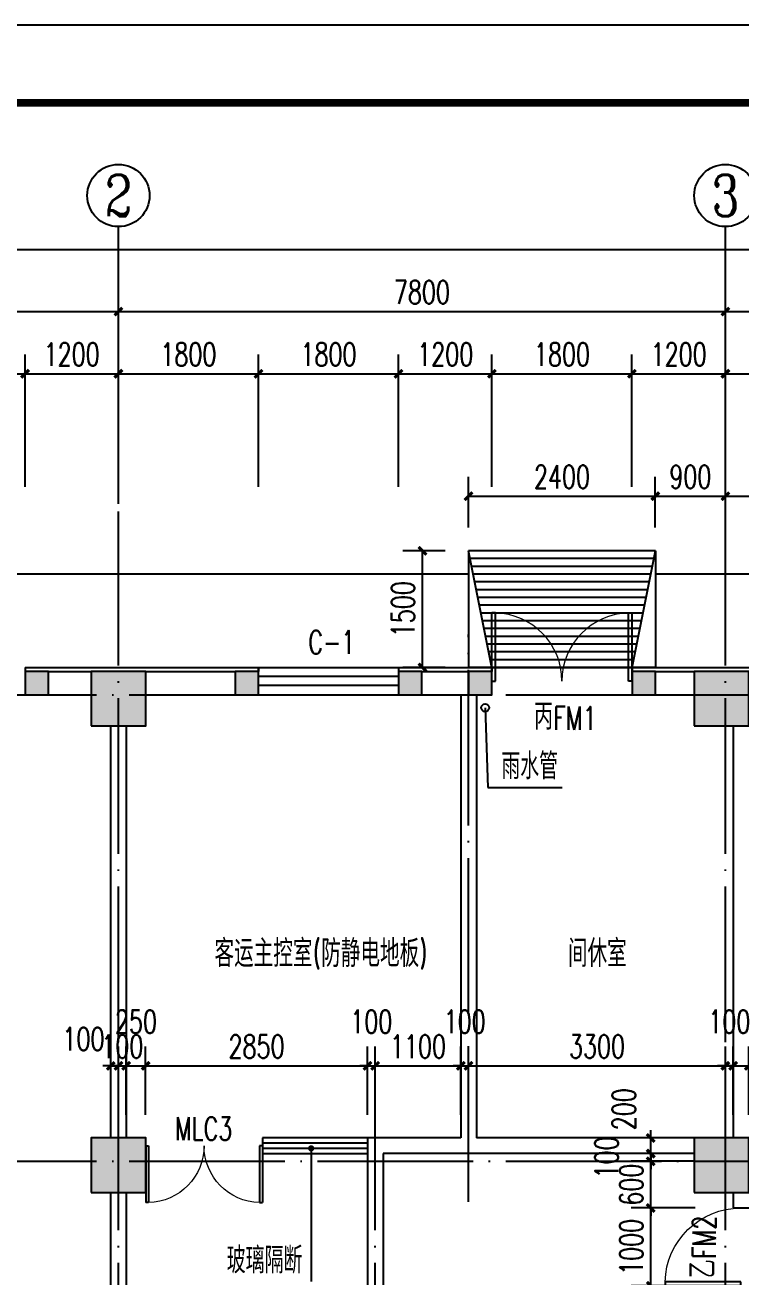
# Model space of a CAD drawing. Extents: x 63793 to 231107, y 20849 to 337643.
# Drawn here: x 149599 to 158799, y 234144 to 250242 of the extents above; entities that cross this region are included whole.
import ezdxf
from ezdxf.enums import TextEntityAlignment as Align

# ---------------------------------------------------------------- set-up
doc = ezdxf.new("R2010")
doc.units = 0
doc.header["$LTSCALE"] = 1000
doc.header["$MEASUREMENT"] = 0
doc.linetypes.add('DOTE', pattern=[2.42, 2, -0.2, 0.02, -0.2])
for name, color, linetype in [('AXIS', 3, 'Continuous'), ('AXIS_TEXT', 7, 'Continuous'), ('COLUMN', 2, 'Continuous'), ('DIM_LEAD', 3, 'Continuous'), ('DOOR_FIRE', 4, 'Continuous'), ('DOOR_FIRE_TEXT', 7, 'Continuous'), ('DOTE', 1, 'DOTE'), ('PUB_DIM', 3, 'Continuous'), ('PUB_HATCH', 8, 'Continuous'), ('PUB_TEXT', 7, 'Continuous'), ('PUB_TITLE', 4, 'Continuous'), ('SURFACE', 6, 'Continuous'), ('WALL', 2, 'Continuous'), ('WINDOW', 4, 'Continuous'), ('WINDOW_TEXT', 7, 'Continuous'), ('新块$0$2D_ROOF', 144, 'Continuous')]:
    doc.layers.add(name, color=color, linetype=linetype)
doc.styles.add('_TCH_AXIS', font='COMPLEX', dxfattribs={"bigfont": 'GBCBIG'})
doc.styles.add('_TCH_DIM', font='SIMPLEX', dxfattribs={"bigfont": 'GBCBIG'})
doc.styles.add('_TCH_DIM_T3', font='SIMPLEX', dxfattribs={"width": 0.705882, "bigfont": 'GBCBIG'})
doc.styles.add('_TCH_WINDOW', font='SIMPLEX', dxfattribs={"height": 3.5, "bigfont": 'GBCBIG'})
doc.styles.add('COMPLEX', font='COMPLEX')
doc.styles.get("Standard").update_dxf_attribs({"font": 'gbenor.shx', "bigfont": 'gbcbig.shx'})
doc.dimstyles.new('_TCH_ARCH&&100', dxfattribs={"dimtxt": 297.5, "dimasz": 100, "dimexe": 250, "dimexo": 300, "dimgap": 100, "dimtad": 1, "dimdec": 0, "dimzin": 0, "dimdsep": 46, "dimtxsty": '_TCH_DIM_T3', "dimblk": 'ARCHTICK', "dimcen": 0.09, "dimclrt": 7, "dimazin": 2, "dimtfac": 1, "dimtdec": 0, "dimtix": 1, "dimtmove": 2, "dimatfit": 3, "dimfxl": 0, "dimtolj": 1, "dimtzin": 0, "dimarcsym": 0})

# ---------------------------------------------------------------- blocks, each defined once
blk = doc.blocks.new('_ArchTick')
at = {"color": 0, "linetype": 'ByBlock', "const_width": 0.4}
blk.add_lwpolyline([(-0.5, -0.5), (0.5, 0.5)], dxfattribs=at)
blk = doc.blocks.new('*D742')
at = {"layer": 'Defpoints', "color": 0, "transparency": 16777216}
for p in [(154706, 243481), (155299, 243481), (155299, 241981)]:
    blk.add_point(p, dxfattribs=at)
at = {"layer": 'PUB_DIM', "color": 0, "lineweight": -2, "transparency": 16777216}
for p, q in [((154999, 243481), (154456, 243481)), ((154706, 241981), (154706, 243481)), ((154999, 241981), (154456, 241981))]:
    blk.add_line(p, q, dxfattribs=at)
at = {"layer": 'PUB_DIM', "color": 0, "lineweight": -2, "transparency": 16777216, "xscale": 100, "yscale": 100, "zscale": 100}
for p, rotation in [((154706, 243481), 90), ((154706, 241981), 270)]:
    blk.add_blockref('_ArchTick', p, dxfattribs=dict(at, rotation=rotation))
at = {"layer": 'PUB_DIM', "color": 7, "transparency": 16777216, "insert": (154457, 242731), "char_height": 297.5, "attachment_point": 5, "rotation": 90, "style": '_TCH_DIM_T3'}
blk.add_mtext('\\A1;1500', dxfattribs=at)
blk = doc.blocks.new('*D743')
at = {"layer": 'Defpoints', "color": 0, "transparency": 16777216}
for p in [(157699, 244184), (155299, 243481), (157699, 243481)]:
    blk.add_point(p, dxfattribs=at)
at = {"layer": 'PUB_DIM', "color": 0, "lineweight": -2, "transparency": 16777216}
for p, q in [((155299, 243781), (155299, 244434)), ((157699, 243781), (157699, 244434)), ((155299, 244184), (157699, 244184))]:
    blk.add_line(p, q, dxfattribs=at)
at = {"layer": 'PUB_DIM', "color": 0, "lineweight": -2, "transparency": 16777216, "xscale": 100, "yscale": 100, "zscale": 100, "rotation": 180}
blk.add_blockref('_ArchTick', (155299, 244184), dxfattribs=at)
at = {"layer": 'PUB_DIM', "color": 0, "lineweight": -2, "transparency": 16777216, "xscale": 100, "yscale": 100, "zscale": 100}
blk.add_blockref('_ArchTick', (157699, 244184), dxfattribs=at)
at = {"layer": 'PUB_DIM', "color": 7, "transparency": 16777216, "insert": (156499, 244433), "char_height": 297.5, "attachment_point": 5, "style": '_TCH_DIM_T3'}
blk.add_mtext('\\A1;2400', dxfattribs=at)
blk = doc.blocks.new('*D744')
at = {"layer": 'Defpoints', "color": 0, "transparency": 16777216}
for p in [(158599, 244184), (157699, 243481), (158599, 243481)]:
    blk.add_point(p, dxfattribs=at)
at = {"layer": 'PUB_DIM', "color": 0, "lineweight": -2, "transparency": 16777216}
for p, q in [((157699, 243781), (157699, 244434)), ((158599, 243781), (158599, 244434)), ((157699, 244184), (158599, 244184))]:
    blk.add_line(p, q, dxfattribs=at)
at = {"layer": 'PUB_DIM', "color": 0, "lineweight": -2, "transparency": 16777216, "xscale": 100, "yscale": 100, "zscale": 100, "rotation": 180}
blk.add_blockref('_ArchTick', (157699, 244184), dxfattribs=at)
at = {"layer": 'PUB_DIM', "color": 0, "lineweight": -2, "transparency": 16777216, "xscale": 100, "yscale": 100, "zscale": 100}
blk.add_blockref('_ArchTick', (158599, 244184), dxfattribs=at)
at = {"layer": 'PUB_DIM', "color": 7, "transparency": 16777216, "insert": (158149, 244433), "char_height": 297.5, "attachment_point": 5, "style": '_TCH_DIM_T3'}
blk.add_mtext('\\A1;900', dxfattribs=at)
blk = doc.blocks.new('*D745')
at = {"layer": 'Defpoints', "color": 0, "transparency": 16777216}
for p in [(160099, 244184), (158599, 243481), (160099, 243481)]:
    blk.add_point(p, dxfattribs=at)
at = {"layer": 'PUB_DIM', "color": 0, "lineweight": -2, "transparency": 16777216}
for p, q in [((158599, 243781), (158599, 244434)), ((160099, 243781), (160099, 244434)), ((158599, 244184), (160099, 244184))]:
    blk.add_line(p, q, dxfattribs=at)
at = {"layer": 'PUB_DIM', "color": 0, "lineweight": -2, "transparency": 16777216, "xscale": 100, "yscale": 100, "zscale": 100, "rotation": 180}
blk.add_blockref('_ArchTick', (158599, 244184), dxfattribs=at)
at = {"layer": 'PUB_DIM', "color": 0, "lineweight": -2, "transparency": 16777216, "xscale": 100, "yscale": 100, "zscale": 100}
blk.add_blockref('_ArchTick', (160099, 244184), dxfattribs=at)
at = {"layer": 'PUB_DIM', "color": 7, "transparency": 16777216, "insert": (159349, 244433), "char_height": 297.5, "attachment_point": 5, "style": '_TCH_DIM_T3'}
blk.add_mtext('\\A1;1500', dxfattribs=at)
blk = doc.blocks.new('*D1134')
at = {"layer": 'Defpoints', "color": 0, "transparency": 16777216}
for p in [(157640, 235031), (158510, 235031), (158510, 234031)]:
    blk.add_point(p, dxfattribs=at)
at = {"layer": 'PUB_DIM', "color": 0, "lineweight": -2, "transparency": 16777216}
for p, q in [((158210, 235031), (157390, 235031)), ((157640, 234031), (157640, 235031)), ((158210, 234031), (157390, 234031))]:
    blk.add_line(p, q, dxfattribs=at)
at = {"layer": 'PUB_DIM', "color": 0, "lineweight": -2, "transparency": 16777216, "xscale": 100, "yscale": 100, "zscale": 100}
for p, rotation in [((157640, 235031), 90), ((157640, 234031), 270)]:
    blk.add_blockref('_ArchTick', p, dxfattribs=dict(at, rotation=rotation))
at = {"layer": 'PUB_DIM', "color": 7, "transparency": 16777216, "insert": (157391, 234531), "char_height": 297.5, "attachment_point": 5, "rotation": 90, "style": '_TCH_DIM_T3'}
blk.add_mtext('\\A1;1000', dxfattribs=at)
blk = doc.blocks.new('*D1135')
at = {"layer": 'Defpoints', "color": 0, "transparency": 16777216}
for p in [(157640, 235631), (158510, 235631), (158510, 235031)]:
    blk.add_point(p, dxfattribs=at)
at = {"layer": 'PUB_DIM', "color": 0, "lineweight": -2, "transparency": 16777216}
for p, q in [((157640, 235631), (157640, 235731)), ((158210, 235631), (157390, 235631)), ((157640, 235031), (157640, 235631)), ((158210, 235031), (157390, 235031)), ((157640, 235031), (157640, 234931))]:
    blk.add_line(p, q, dxfattribs=at)
at = {"layer": 'PUB_DIM', "color": 0, "lineweight": -2, "transparency": 16777216, "xscale": 100, "yscale": 100, "zscale": 100}
for p, rotation in [((157640, 235631), 270), ((157640, 235031), 90)]:
    blk.add_blockref('_ArchTick', p, dxfattribs=dict(at, rotation=rotation))
at = {"layer": 'PUB_DIM', "color": 7, "transparency": 16777216, "insert": (157391, 235331), "char_height": 297.5, "attachment_point": 5, "rotation": 90, "style": '_TCH_DIM_T3'}
blk.add_mtext('\\A1;600', dxfattribs=at)
blk = doc.blocks.new('*D1136')
at = {"layer": 'Defpoints', "color": 0, "transparency": 16777216}
for p in [(157640, 235731), (158510, 235731), (158510, 235631)]:
    blk.add_point(p, dxfattribs=at)
at = {"layer": 'PUB_DIM', "color": 0, "lineweight": -2, "transparency": 16777216}
for p, q in [((158210, 235731), (157390, 235731)), ((157640, 235731), (157640, 235831)), ((157640, 235631), (157640, 235731)), ((158210, 235631), (157390, 235631)), ((157640, 235631), (157640, 235531))]:
    blk.add_line(p, q, dxfattribs=at)
at = {"layer": 'PUB_DIM', "color": 0, "lineweight": -2, "transparency": 16777216, "xscale": 100, "yscale": 100, "zscale": 100}
for p, rotation in [((157640, 235731), 270), ((157640, 235631), 90)]:
    blk.add_blockref('_ArchTick', p, dxfattribs=dict(at, rotation=rotation))
at = {"layer": 'PUB_DIM', "color": 7, "transparency": 16777216, "insert": (157072, 235681), "char_height": 297.5, "attachment_point": 5, "rotation": 90, "style": '_TCH_DIM_T3'}
blk.add_mtext('\\A1;100', dxfattribs=at)
blk = doc.blocks.new('*D1137')
at = {"layer": 'Defpoints', "color": 0, "transparency": 16777216}
for p in [(157640, 235931), (158510, 235931), (158510, 235731)]:
    blk.add_point(p, dxfattribs=at)
at = {"layer": 'PUB_DIM', "color": 0, "lineweight": -2, "transparency": 16777216}
for p, q in [((157640, 235931), (157640, 236031)), ((158210, 235931), (157390, 235931)), ((157640, 235731), (157640, 235931)), ((158210, 235731), (157390, 235731)), ((157640, 235731), (157640, 235631))]:
    blk.add_line(p, q, dxfattribs=at)
at = {"layer": 'PUB_DIM', "color": 0, "lineweight": -2, "transparency": 16777216, "xscale": 100, "yscale": 100, "zscale": 100}
for p, rotation in [((157640, 235931), 270), ((157640, 235731), 90)]:
    blk.add_blockref('_ArchTick', p, dxfattribs=dict(at, rotation=rotation))
at = {"layer": 'PUB_DIM', "color": 7, "transparency": 16777216, "insert": (157295, 236301), "char_height": 297.5, "attachment_point": 5, "rotation": 90, "style": '_TCH_DIM_T3'}
blk.add_mtext('\\A1;200', dxfattribs=at)
blk = doc.blocks.new('*D1171')
at = {"layer": 'Defpoints', "color": 0, "transparency": 16777216}
for p in [(150799, 236859), (150700, 235931), (150799, 235931)]:
    blk.add_point(p, dxfattribs=at)
at = {"layer": 'PUB_DIM', "color": 0, "lineweight": -2, "transparency": 16777216}
for p, q in [((150700, 236231), (150700, 237109)), ((150799, 236231), (150799, 237109)), ((150700, 236859), (150600, 236859)), ((150700, 236859), (150799, 236859)), ((150799, 236859), (150899, 236859))]:
    blk.add_line(p, q, dxfattribs=at)
at = {"layer": 'PUB_DIM', "color": 0, "lineweight": -2, "transparency": 16777216, "xscale": 100, "yscale": 100, "zscale": 100}
blk.add_blockref('_ArchTick', (150700, 236859), dxfattribs=at)
at = {"layer": 'PUB_DIM', "color": 0, "lineweight": -2, "transparency": 16777216, "xscale": 100, "yscale": 100, "zscale": 100, "rotation": 180}
blk.add_blockref('_ArchTick', (150799, 236859), dxfattribs=at)
at = {"layer": 'PUB_DIM', "color": 7, "transparency": 16777216, "insert": (150350, 237204), "char_height": 297.5, "attachment_point": 5, "style": '_TCH_DIM_T3'}
blk.add_mtext('\\A1;100', dxfattribs=at)
blk = doc.blocks.new('*D1172')
at = {"layer": 'Defpoints', "color": 0, "transparency": 16777216}
for p in [(150900, 236859), (150799, 235931), (150900, 235931)]:
    blk.add_point(p, dxfattribs=at)
at = {"layer": 'PUB_DIM', "color": 0, "lineweight": -2, "transparency": 16777216}
for p, q in [((150799, 236231), (150799, 237109)), ((150900, 236231), (150900, 237109)), ((150799, 236859), (150699, 236859)), ((150799, 236859), (150900, 236859)), ((150900, 236859), (151000, 236859))]:
    blk.add_line(p, q, dxfattribs=at)
at = {"layer": 'PUB_DIM', "color": 0, "lineweight": -2, "transparency": 16777216, "xscale": 100, "yscale": 100, "zscale": 100}
blk.add_blockref('_ArchTick', (150799, 236859), dxfattribs=at)
at = {"layer": 'PUB_DIM', "color": 0, "lineweight": -2, "transparency": 16777216, "xscale": 100, "yscale": 100, "zscale": 100, "rotation": 180}
blk.add_blockref('_ArchTick', (150900, 236859), dxfattribs=at)
at = {"layer": 'PUB_DIM', "color": 7, "transparency": 16777216, "insert": (150849, 237108), "char_height": 297.5, "attachment_point": 5, "style": '_TCH_DIM_T3'}
blk.add_mtext('\\A1;100', dxfattribs=at)
blk = doc.blocks.new('*D1173')
at = {"layer": 'Defpoints', "color": 0, "transparency": 16777216}
for p in [(151149, 236859), (150900, 235931), (151149, 235931)]:
    blk.add_point(p, dxfattribs=at)
at = {"layer": 'PUB_DIM', "color": 0, "lineweight": -2, "transparency": 16777216}
for p, q in [((150900, 236231), (150900, 237109)), ((151149, 236231), (151149, 237109)), ((150900, 236859), (151149, 236859))]:
    blk.add_line(p, q, dxfattribs=at)
at = {"layer": 'PUB_DIM', "color": 0, "lineweight": -2, "transparency": 16777216, "xscale": 100, "yscale": 100, "zscale": 100, "rotation": 180}
blk.add_blockref('_ArchTick', (150900, 236859), dxfattribs=at)
at = {"layer": 'PUB_DIM', "color": 0, "lineweight": -2, "transparency": 16777216, "xscale": 100, "yscale": 100, "zscale": 100}
blk.add_blockref('_ArchTick', (151149, 236859), dxfattribs=at)
at = {"layer": 'PUB_DIM', "color": 7, "transparency": 16777216, "insert": (151024, 237427), "char_height": 297.5, "attachment_point": 5, "style": '_TCH_DIM_T3'}
blk.add_mtext('\\A1;250', dxfattribs=at)
blk = doc.blocks.new('*D1174')
at = {"layer": 'Defpoints', "color": 0, "transparency": 16777216}
for p in [(154000, 236859), (151149, 235931), (154000, 235931)]:
    blk.add_point(p, dxfattribs=at)
at = {"layer": 'PUB_DIM', "color": 0, "lineweight": -2, "transparency": 16777216}
for p, q in [((151149, 236231), (151149, 237109)), ((154000, 236231), (154000, 237109)), ((151149, 236859), (154000, 236859))]:
    blk.add_line(p, q, dxfattribs=at)
at = {"layer": 'PUB_DIM', "color": 0, "lineweight": -2, "transparency": 16777216, "xscale": 100, "yscale": 100, "zscale": 100, "rotation": 180}
blk.add_blockref('_ArchTick', (151149, 236859), dxfattribs=at)
at = {"layer": 'PUB_DIM', "color": 0, "lineweight": -2, "transparency": 16777216, "xscale": 100, "yscale": 100, "zscale": 100}
blk.add_blockref('_ArchTick', (154000, 236859), dxfattribs=at)
at = {"layer": 'PUB_DIM', "color": 7, "transparency": 16777216, "insert": (152574, 237108), "char_height": 297.5, "attachment_point": 5, "style": '_TCH_DIM_T3'}
blk.add_mtext('\\A1;2850', dxfattribs=at)
blk = doc.blocks.new('*D1175')
at = {"layer": 'Defpoints', "color": 0, "transparency": 16777216}
for p in [(154099, 236859), (154000, 235931), (154099, 235931)]:
    blk.add_point(p, dxfattribs=at)
at = {"layer": 'PUB_DIM', "color": 0, "lineweight": -2, "transparency": 16777216}
for p, q in [((154000, 236231), (154000, 237109)), ((154099, 236231), (154099, 237109)), ((154000, 236859), (153900, 236859)), ((154000, 236859), (154099, 236859)), ((154099, 236859), (154199, 236859))]:
    blk.add_line(p, q, dxfattribs=at)
at = {"layer": 'PUB_DIM', "color": 0, "lineweight": -2, "transparency": 16777216, "xscale": 100, "yscale": 100, "zscale": 100}
blk.add_blockref('_ArchTick', (154000, 236859), dxfattribs=at)
at = {"layer": 'PUB_DIM', "color": 0, "lineweight": -2, "transparency": 16777216, "xscale": 100, "yscale": 100, "zscale": 100, "rotation": 180}
blk.add_blockref('_ArchTick', (154099, 236859), dxfattribs=at)
at = {"layer": 'PUB_DIM', "color": 7, "transparency": 16777216, "insert": (154049, 237427), "char_height": 297.5, "attachment_point": 5, "style": '_TCH_DIM_T3'}
blk.add_mtext('\\A1;100', dxfattribs=at)
blk = doc.blocks.new('*D1176')
at = {"layer": 'Defpoints', "color": 0, "transparency": 16777216}
for p in [(155200, 236859), (154099, 235931), (155200, 235931)]:
    blk.add_point(p, dxfattribs=at)
at = {"layer": 'PUB_DIM', "color": 0, "lineweight": -2, "transparency": 16777216}
for p, q in [((154099, 236231), (154099, 237109)), ((155200, 236231), (155200, 237109)), ((154099, 236859), (155200, 236859))]:
    blk.add_line(p, q, dxfattribs=at)
at = {"layer": 'PUB_DIM', "color": 0, "lineweight": -2, "transparency": 16777216, "xscale": 100, "yscale": 100, "zscale": 100, "rotation": 180}
blk.add_blockref('_ArchTick', (154099, 236859), dxfattribs=at)
at = {"layer": 'PUB_DIM', "color": 0, "lineweight": -2, "transparency": 16777216, "xscale": 100, "yscale": 100, "zscale": 100}
blk.add_blockref('_ArchTick', (155200, 236859), dxfattribs=at)
at = {"layer": 'PUB_DIM', "color": 7, "transparency": 16777216, "insert": (154649, 237108), "char_height": 297.5, "attachment_point": 5, "style": '_TCH_DIM_T3'}
blk.add_mtext('\\A1;1100', dxfattribs=at)
blk = doc.blocks.new('*D1177')
at = {"layer": 'Defpoints', "color": 0, "transparency": 16777216}
for p in [(155299, 236859), (155200, 235931), (155299, 235931)]:
    blk.add_point(p, dxfattribs=at)
at = {"layer": 'PUB_DIM', "color": 0, "lineweight": -2, "transparency": 16777216}
for p, q in [((155200, 236231), (155200, 237109)), ((155299, 236231), (155299, 237109)), ((155200, 236859), (155100, 236859)), ((155200, 236859), (155299, 236859)), ((155299, 236859), (155399, 236859))]:
    blk.add_line(p, q, dxfattribs=at)
at = {"layer": 'PUB_DIM', "color": 0, "lineweight": -2, "transparency": 16777216, "xscale": 100, "yscale": 100, "zscale": 100}
blk.add_blockref('_ArchTick', (155200, 236859), dxfattribs=at)
at = {"layer": 'PUB_DIM', "color": 0, "lineweight": -2, "transparency": 16777216, "xscale": 100, "yscale": 100, "zscale": 100, "rotation": 180}
blk.add_blockref('_ArchTick', (155299, 236859), dxfattribs=at)
at = {"layer": 'PUB_DIM', "color": 7, "transparency": 16777216, "insert": (155249, 237427), "char_height": 297.5, "attachment_point": 5, "style": '_TCH_DIM_T3'}
blk.add_mtext('\\A1;100', dxfattribs=at)
blk = doc.blocks.new('*D1178')
at = {"layer": 'Defpoints', "color": 0, "transparency": 16777216}
for p in [(158599, 236859), (155299, 235931), (158599, 235931)]:
    blk.add_point(p, dxfattribs=at)
at = {"layer": 'PUB_DIM', "color": 0, "lineweight": -2, "transparency": 16777216}
for p, q in [((155299, 236231), (155299, 237109)), ((158599, 236231), (158599, 237109)), ((155299, 236859), (158599, 236859))]:
    blk.add_line(p, q, dxfattribs=at)
at = {"layer": 'PUB_DIM', "color": 0, "lineweight": -2, "transparency": 16777216, "xscale": 100, "yscale": 100, "zscale": 100, "rotation": 180}
blk.add_blockref('_ArchTick', (155299, 236859), dxfattribs=at)
at = {"layer": 'PUB_DIM', "color": 0, "lineweight": -2, "transparency": 16777216, "xscale": 100, "yscale": 100, "zscale": 100}
blk.add_blockref('_ArchTick', (158599, 236859), dxfattribs=at)
at = {"layer": 'PUB_DIM', "color": 7, "transparency": 16777216, "insert": (156949, 237108), "char_height": 297.5, "attachment_point": 5, "style": '_TCH_DIM_T3'}
blk.add_mtext('\\A1;3300', dxfattribs=at)
blk = doc.blocks.new('*D1179')
at = {"layer": 'Defpoints', "color": 0, "transparency": 16777216}
for p in [(158699, 236859), (158599, 235931), (158699, 235931)]:
    blk.add_point(p, dxfattribs=at)
at = {"layer": 'PUB_DIM', "color": 0, "lineweight": -2, "transparency": 16777216}
for p, q in [((158599, 236231), (158599, 237109)), ((158699, 236231), (158699, 237109)), ((158599, 236859), (158499, 236859)), ((158599, 236859), (158699, 236859)), ((158699, 236859), (158799, 236859))]:
    blk.add_line(p, q, dxfattribs=at)
at = {"layer": 'PUB_DIM', "color": 0, "lineweight": -2, "transparency": 16777216, "xscale": 100, "yscale": 100, "zscale": 100}
blk.add_blockref('_ArchTick', (158599, 236859), dxfattribs=at)
at = {"layer": 'PUB_DIM', "color": 0, "lineweight": -2, "transparency": 16777216, "xscale": 100, "yscale": 100, "zscale": 100, "rotation": 180}
blk.add_blockref('_ArchTick', (158699, 236859), dxfattribs=at)
at = {"layer": 'PUB_DIM', "color": 7, "transparency": 16777216, "insert": (158649, 237427), "char_height": 297.5, "attachment_point": 5, "style": '_TCH_DIM_T3'}
blk.add_mtext('\\A1;100', dxfattribs=at)
blk = doc.blocks.new('*D1180')
at = {"layer": 'Defpoints', "color": 0, "transparency": 16777216}
for p in [(158899, 236859), (158699, 235931), (158899, 235931)]:
    blk.add_point(p, dxfattribs=at)
at = {"layer": 'PUB_DIM', "color": 0, "lineweight": -2, "transparency": 16777216}
for p, q in [((158699, 236231), (158699, 237109)), ((158899, 236231), (158899, 237109)), ((158699, 236859), (158599, 236859)), ((158699, 236859), (158899, 236859)), ((158899, 236859), (158999, 236859))]:
    blk.add_line(p, q, dxfattribs=at)
at = {"layer": 'PUB_DIM', "color": 0, "lineweight": -2, "transparency": 16777216, "xscale": 100, "yscale": 100, "zscale": 100}
blk.add_blockref('_ArchTick', (158699, 236859), dxfattribs=at)
at = {"layer": 'PUB_DIM', "color": 0, "lineweight": -2, "transparency": 16777216, "xscale": 100, "yscale": 100, "zscale": 100, "rotation": 180}
blk.add_blockref('_ArchTick', (158899, 236859), dxfattribs=at)
at = {"layer": 'PUB_DIM', "color": 7, "transparency": 16777216, "insert": (159269, 237204), "char_height": 297.5, "attachment_point": 5, "style": '_TCH_DIM_T3'}
blk.add_mtext('\\A1;200', dxfattribs=at)
blk = doc.blocks.new('*D1323')
at = {"layer": 'Defpoints', "color": 0, "transparency": 16777216}
for p in [(160399, 245758), (158599, 244004), (160399, 244004)]:
    blk.add_point(p, dxfattribs=at)
at = {"layer": 'PUB_DIM', "color": 0, "lineweight": -2, "transparency": 16777216}
for p, q in [((158599, 244304), (158599, 246008)), ((160399, 244304), (160399, 246008)), ((158599, 245758), (160399, 245758))]:
    blk.add_line(p, q, dxfattribs=at)
at = {"layer": 'PUB_DIM', "color": 0, "lineweight": -2, "transparency": 16777216, "xscale": 100, "yscale": 100, "zscale": 100, "rotation": 180}
blk.add_blockref('_ArchTick', (158599, 245758), dxfattribs=at)
at = {"layer": 'PUB_DIM', "color": 0, "lineweight": -2, "transparency": 16777216, "xscale": 100, "yscale": 100, "zscale": 100}
blk.add_blockref('_ArchTick', (160399, 245758), dxfattribs=at)
at = {"layer": 'PUB_DIM', "color": 7, "transparency": 16777216, "insert": (159499, 246007), "char_height": 297.5, "attachment_point": 5, "style": '_TCH_DIM_T3'}
blk.add_mtext('\\A1;1800', dxfattribs=at)
blk = doc.blocks.new('*D1324')
at = {"layer": 'Defpoints', "color": 0, "transparency": 16777216}
for p in [(158599, 245758), (157399, 244004), (158599, 244004)]:
    blk.add_point(p, dxfattribs=at)
at = {"layer": 'PUB_DIM', "color": 0, "lineweight": -2, "transparency": 16777216}
for p, q in [((157399, 244304), (157399, 246008)), ((158599, 244304), (158599, 246008)), ((157399, 245758), (158599, 245758))]:
    blk.add_line(p, q, dxfattribs=at)
at = {"layer": 'PUB_DIM', "color": 0, "lineweight": -2, "transparency": 16777216, "xscale": 100, "yscale": 100, "zscale": 100, "rotation": 180}
blk.add_blockref('_ArchTick', (157399, 245758), dxfattribs=at)
at = {"layer": 'PUB_DIM', "color": 0, "lineweight": -2, "transparency": 16777216, "xscale": 100, "yscale": 100, "zscale": 100}
blk.add_blockref('_ArchTick', (158599, 245758), dxfattribs=at)
at = {"layer": 'PUB_DIM', "color": 7, "transparency": 16777216, "insert": (157999, 246007), "char_height": 297.5, "attachment_point": 5, "style": '_TCH_DIM_T3'}
blk.add_mtext('\\A1;1200', dxfattribs=at)
blk = doc.blocks.new('*D1325')
at = {"layer": 'Defpoints', "color": 0, "transparency": 16777216}
for p in [(157399, 245758), (155599, 244004), (157399, 244004)]:
    blk.add_point(p, dxfattribs=at)
at = {"layer": 'PUB_DIM', "color": 0, "lineweight": -2, "transparency": 16777216}
for p, q in [((155599, 244304), (155599, 246008)), ((157399, 244304), (157399, 246008)), ((155599, 245758), (157399, 245758))]:
    blk.add_line(p, q, dxfattribs=at)
at = {"layer": 'PUB_DIM', "color": 0, "lineweight": -2, "transparency": 16777216, "xscale": 100, "yscale": 100, "zscale": 100, "rotation": 180}
blk.add_blockref('_ArchTick', (155599, 245758), dxfattribs=at)
at = {"layer": 'PUB_DIM', "color": 0, "lineweight": -2, "transparency": 16777216, "xscale": 100, "yscale": 100, "zscale": 100}
blk.add_blockref('_ArchTick', (157399, 245758), dxfattribs=at)
at = {"layer": 'PUB_DIM', "color": 7, "transparency": 16777216, "insert": (156499, 246007), "char_height": 297.5, "attachment_point": 5, "style": '_TCH_DIM_T3'}
blk.add_mtext('\\A1;1800', dxfattribs=at)
blk = doc.blocks.new('*D1326')
at = {"layer": 'Defpoints', "color": 0, "transparency": 16777216}
for p in [(155599, 245758), (154399, 244004), (155599, 244004)]:
    blk.add_point(p, dxfattribs=at)
at = {"layer": 'PUB_DIM', "color": 0, "lineweight": -2, "transparency": 16777216}
for p, q in [((154399, 244304), (154399, 246008)), ((155599, 244304), (155599, 246008)), ((154399, 245758), (155599, 245758))]:
    blk.add_line(p, q, dxfattribs=at)
at = {"layer": 'PUB_DIM', "color": 0, "lineweight": -2, "transparency": 16777216, "xscale": 100, "yscale": 100, "zscale": 100, "rotation": 180}
blk.add_blockref('_ArchTick', (154399, 245758), dxfattribs=at)
at = {"layer": 'PUB_DIM', "color": 0, "lineweight": -2, "transparency": 16777216, "xscale": 100, "yscale": 100, "zscale": 100}
blk.add_blockref('_ArchTick', (155599, 245758), dxfattribs=at)
at = {"layer": 'PUB_DIM', "color": 7, "transparency": 16777216, "insert": (154999, 246007), "char_height": 297.5, "attachment_point": 5, "style": '_TCH_DIM_T3'}
blk.add_mtext('\\A1;1200', dxfattribs=at)
blk = doc.blocks.new('*D1327')
at = {"layer": 'Defpoints', "color": 0, "transparency": 16777216}
for p in [(154399, 245758), (152599, 244004), (154399, 244004)]:
    blk.add_point(p, dxfattribs=at)
at = {"layer": 'PUB_DIM', "color": 0, "lineweight": -2, "transparency": 16777216}
for p, q in [((152599, 244304), (152599, 246008)), ((154399, 244304), (154399, 246008)), ((152599, 245758), (154399, 245758))]:
    blk.add_line(p, q, dxfattribs=at)
at = {"layer": 'PUB_DIM', "color": 0, "lineweight": -2, "transparency": 16777216, "xscale": 100, "yscale": 100, "zscale": 100, "rotation": 180}
blk.add_blockref('_ArchTick', (152599, 245758), dxfattribs=at)
at = {"layer": 'PUB_DIM', "color": 0, "lineweight": -2, "transparency": 16777216, "xscale": 100, "yscale": 100, "zscale": 100}
blk.add_blockref('_ArchTick', (154399, 245758), dxfattribs=at)
at = {"layer": 'PUB_DIM', "color": 7, "transparency": 16777216, "insert": (153499, 246007), "char_height": 297.5, "attachment_point": 5, "style": '_TCH_DIM_T3'}
blk.add_mtext('\\A1;1800', dxfattribs=at)
blk = doc.blocks.new('*D1328')
at = {"layer": 'Defpoints', "color": 0, "transparency": 16777216}
for p in [(152599, 245758), (150799, 244004), (152599, 244004)]:
    blk.add_point(p, dxfattribs=at)
at = {"layer": 'PUB_DIM', "color": 0, "lineweight": -2, "transparency": 16777216}
for p, q in [((150799, 244304), (150799, 246008)), ((152599, 244304), (152599, 246008)), ((150799, 245758), (152599, 245758))]:
    blk.add_line(p, q, dxfattribs=at)
at = {"layer": 'PUB_DIM', "color": 0, "lineweight": -2, "transparency": 16777216, "xscale": 100, "yscale": 100, "zscale": 100, "rotation": 180}
blk.add_blockref('_ArchTick', (150799, 245758), dxfattribs=at)
at = {"layer": 'PUB_DIM', "color": 0, "lineweight": -2, "transparency": 16777216, "xscale": 100, "yscale": 100, "zscale": 100}
blk.add_blockref('_ArchTick', (152599, 245758), dxfattribs=at)
at = {"layer": 'PUB_DIM', "color": 7, "transparency": 16777216, "insert": (151699, 246007), "char_height": 297.5, "attachment_point": 5, "style": '_TCH_DIM_T3'}
blk.add_mtext('\\A1;1800', dxfattribs=at)
blk = doc.blocks.new('*D1329')
at = {"layer": 'Defpoints', "color": 0, "transparency": 16777216}
for p in [(150799, 245758), (149599, 244004), (150799, 244004)]:
    blk.add_point(p, dxfattribs=at)
at = {"layer": 'PUB_DIM', "color": 0, "lineweight": -2, "transparency": 16777216}
for p, q in [((149599, 244304), (149599, 246008)), ((150799, 244304), (150799, 246008)), ((149599, 245758), (150799, 245758))]:
    blk.add_line(p, q, dxfattribs=at)
at = {"layer": 'PUB_DIM', "color": 0, "lineweight": -2, "transparency": 16777216, "xscale": 100, "yscale": 100, "zscale": 100, "rotation": 180}
blk.add_blockref('_ArchTick', (149599, 245758), dxfattribs=at)
at = {"layer": 'PUB_DIM', "color": 0, "lineweight": -2, "transparency": 16777216, "xscale": 100, "yscale": 100, "zscale": 100}
blk.add_blockref('_ArchTick', (150799, 245758), dxfattribs=at)
at = {"layer": 'PUB_DIM', "color": 7, "transparency": 16777216, "insert": (150199, 246007), "char_height": 297.5, "attachment_point": 5, "style": '_TCH_DIM_T3'}
blk.add_mtext('\\A1;1200', dxfattribs=at)
blk = doc.blocks.new('*D1330')
at = {"layer": 'Defpoints', "color": 0, "transparency": 16777216}
for p in [(149599, 245758), (147799, 244004), (149599, 244004)]:
    blk.add_point(p, dxfattribs=at)
at = {"layer": 'PUB_DIM', "color": 0, "lineweight": -2, "transparency": 16777216}
for p, q in [((147799, 244304), (147799, 246008)), ((149599, 244304), (149599, 246008)), ((147799, 245758), (149599, 245758))]:
    blk.add_line(p, q, dxfattribs=at)
at = {"layer": 'PUB_DIM', "color": 0, "lineweight": -2, "transparency": 16777216, "xscale": 100, "yscale": 100, "zscale": 100, "rotation": 180}
blk.add_blockref('_ArchTick', (147799, 245758), dxfattribs=at)
at = {"layer": 'PUB_DIM', "color": 0, "lineweight": -2, "transparency": 16777216, "xscale": 100, "yscale": 100, "zscale": 100}
blk.add_blockref('_ArchTick', (149599, 245758), dxfattribs=at)
at = {"layer": 'PUB_DIM', "color": 7, "transparency": 16777216, "insert": (148699, 246007), "char_height": 297.5, "attachment_point": 5, "style": '_TCH_DIM_T3'}
blk.add_mtext('\\A1;1800', dxfattribs=at)
blk = doc.blocks.new('*D1399')
at = {"layer": 'AXIS', "color": 0, "lineweight": -2, "transparency": 16777216}
for p, q in [((142999, 244492), (142999, 246808)), ((150799, 244492), (150799, 246808)), ((142999, 246558), (150799, 246558))]:
    blk.add_line(p, q, dxfattribs=at)
at = {"layer": 'Defpoints', "color": 0, "transparency": 16777216}
for p in [(150799, 246558), (142999, 244192), (150799, 244192)]:
    blk.add_point(p, dxfattribs=at)
at = {"layer": 'AXIS', "color": 0, "lineweight": -2, "transparency": 16777216, "xscale": 100, "yscale": 100, "zscale": 100, "rotation": 180}
blk.add_blockref('_ArchTick', (142999, 246558), dxfattribs=at)
at = {"layer": 'AXIS', "color": 0, "lineweight": -2, "transparency": 16777216, "xscale": 100, "yscale": 100, "zscale": 100}
blk.add_blockref('_ArchTick', (150799, 246558), dxfattribs=at)
at = {"layer": 'AXIS', "color": 7, "transparency": 16777216, "insert": (146899, 246807), "char_height": 297.5, "attachment_point": 5, "style": '_TCH_DIM_T3'}
blk.add_mtext('\\A1;7800', dxfattribs=at)
blk = doc.blocks.new('*D1400')
at = {"layer": 'AXIS', "color": 0, "lineweight": -2, "transparency": 16777216}
for p, q in [((150799, 244492), (150799, 246808)), ((158599, 244492), (158599, 246808)), ((150799, 246558), (158599, 246558))]:
    blk.add_line(p, q, dxfattribs=at)
at = {"layer": 'Defpoints', "color": 0, "transparency": 16777216}
for p in [(158599, 246558), (150799, 244192), (158599, 244192)]:
    blk.add_point(p, dxfattribs=at)
at = {"layer": 'AXIS', "color": 0, "lineweight": -2, "transparency": 16777216, "xscale": 100, "yscale": 100, "zscale": 100, "rotation": 180}
blk.add_blockref('_ArchTick', (150799, 246558), dxfattribs=at)
at = {"layer": 'AXIS', "color": 0, "lineweight": -2, "transparency": 16777216, "xscale": 100, "yscale": 100, "zscale": 100}
blk.add_blockref('_ArchTick', (158599, 246558), dxfattribs=at)
at = {"layer": 'AXIS', "color": 7, "transparency": 16777216, "insert": (154699, 246807), "char_height": 297.5, "attachment_point": 5, "style": '_TCH_DIM_T3'}
blk.add_mtext('\\A1;7800', dxfattribs=at)
blk = doc.blocks.new('*D1401')
at = {"layer": 'AXIS', "color": 0, "lineweight": -2, "transparency": 16777216}
for p, q in [((158599, 244492), (158599, 246808)), ((166399, 244492), (166399, 246808)), ((158599, 246558), (166399, 246558))]:
    blk.add_line(p, q, dxfattribs=at)
at = {"layer": 'Defpoints', "color": 0, "transparency": 16777216}
for p in [(166399, 246558), (158599, 244192), (166399, 244192)]:
    blk.add_point(p, dxfattribs=at)
at = {"layer": 'AXIS', "color": 0, "lineweight": -2, "transparency": 16777216, "xscale": 100, "yscale": 100, "zscale": 100, "rotation": 180}
blk.add_blockref('_ArchTick', (158599, 246558), dxfattribs=at)
at = {"layer": 'AXIS', "color": 0, "lineweight": -2, "transparency": 16777216, "xscale": 100, "yscale": 100, "zscale": 100}
blk.add_blockref('_ArchTick', (166399, 246558), dxfattribs=at)
at = {"layer": 'AXIS', "color": 7, "transparency": 16777216, "insert": (162499, 246807), "char_height": 297.5, "attachment_point": 5, "style": '_TCH_DIM_T3'}
blk.add_mtext('\\A1;7800', dxfattribs=at)
blk = doc.blocks.new('*D1407')
at = {"layer": 'AXIS', "color": 0, "lineweight": -2, "transparency": 16777216}
for p, q in [((142649, 245792), (142649, 247608)), ((204549, 245792), (204549, 247608)), ((142649, 247358), (204549, 247358))]:
    blk.add_line(p, q, dxfattribs=at)
at = {"layer": 'Defpoints', "color": 0, "transparency": 16777216}
for p in [(204549, 247358), (142649, 245492), (204549, 245492)]:
    blk.add_point(p, dxfattribs=at)
at = {"layer": 'AXIS', "color": 0, "lineweight": -2, "transparency": 16777216, "xscale": 100, "yscale": 100, "zscale": 100, "rotation": 180}
blk.add_blockref('_ArchTick', (142649, 247358), dxfattribs=at)
at = {"layer": 'AXIS', "color": 0, "lineweight": -2, "transparency": 16777216, "xscale": 100, "yscale": 100, "zscale": 100}
blk.add_blockref('_ArchTick', (204549, 247358), dxfattribs=at)
at = {"layer": 'AXIS', "color": 7, "transparency": 16777216, "insert": (172857, 247633), "char_height": 297.5, "attachment_point": 5, "style": '_TCH_DIM_T3'}
blk.add_mtext('\\A1;61900', dxfattribs=at)
blk = doc.blocks.new('_FZH')
blk.add_lwpolyline([(-0.5, -0.5), (0.5, -0.5), (0.5, 0.5), (-0.5, 0.5)], close=True)
at = {"layer": 'PUB_HATCH'}
blk.add_solid([(-0.5, -0.5), (0.5, -0.5), (-0.5, 0.5), (0.5, 0.5)], dxfattribs=at)
blk = doc.blocks.new('$DorLib2D$00000002')
for p, q in [((-0.5, 0), (-0.5, 0.4875)), ((-0.475, 0.4875), (-0.5, 0.4875)), ((-0.475, 0), (-0.475, 0.4875)), ((0.475, 0), (0.475, 0.4875)), ((0.475, 0.4875), (0.5, 0.4875)), ((0.5, 0), (0.5, 0.4875)), ((-0.5, 0), (-0.475, 0)), ((0.5, 0), (0.475, 0))]:
    blk.add_line(p, q)
at = {"lineweight": 13}
for centre, start, end in [((-0.4875, 0), 0, 88.53072), ((0.4875, 0), 91.46928, 180)]:
    blk.add_arc(centre, 0.4875, start, end, dxfattribs=at)
blk = doc.blocks.new('$WINLIB2D$00000001')
for p, q in [((-0.5, 0.5), (0.5, 0.5)), ((-0.5, 0.5), (-0.5, -0.5)), ((0.5, -0.5), (0.5, 0.5)), ((0.5, 0.1667), (-0.5, 0.1667)), ((0.5, -0.1667), (-0.5, -0.1667)), ((-0.5, -0.5), (0.5, -0.5))]:
    blk.add_line(p, q)
blk = doc.blocks.new('$DorLib2D$00000001')
for p, q in [((0.45, 0.975), (0.5, 0.975)), ((0.45, 0), (0.45, 0.975)), ((0.5, 0), (0.5, 0.975)), ((0.5, 0), (0.45, 0))]:
    blk.add_line(p, q)
at = {"lineweight": 13}
blk.add_arc((0.475, 0), 0.975, 91.4693, 180, dxfattribs=at)
blk = doc.blocks.new('_AXISO')
blk.add_circle((0, 0), 0.5)
at = {"layer": 'AXIS_TEXT', "style": 'COMPLEX', "width": 1.041667}
blk.add_attdef('A', text='', height=0.56, dxfattribs=at).set_placement((-0.25, -0.28), (0.25, -0.28), align=Align.FIT)

msp = doc.modelspace()

# ---------------------------------------------------------------- linework, layer by layer
at = {"color": 9}
for p, q in [((157699.3, 243481.2), (155299.3, 243481.2)), ((155299.3, 243481.2), (155299.3, 241981.2)), ((155599.3, 241981.2), (155299.3, 243481.2)), ((157399.3, 241981.2), (157699.3, 243481.2)), ((157699.3, 243481.2), (157699.3, 241981.2)), ((157679.3, 243381.2), (155319.3, 243381.2)), ((157659.3, 243281.2), (155339.3, 243281.2)), ((157639.3, 243181.2), (155359.3, 243181.2)), ((157619.3, 243081.2), (155379.3, 243081.2)), ((157599.3, 242981.2), (155399.3, 242981.2)), ((157579.3, 242881.2), (155419.3, 242881.2)), ((157559.3, 242781.2), (155439.3, 242781.2)), ((157539.3, 242681.2), (155459.3, 242681.2)), ((157519.3, 242581.2), (155479.3, 242581.2)), ((157499.3, 242481.2), (155499.3, 242481.2)), ((157479.3, 242381.2), (155519.3, 242381.2)), ((157459.3, 242281.2), (155539.3, 242281.2)), ((157439.3, 242181.2), (155559.3, 242181.2)), ((157699.3, 241981.2), (155299.3, 241981.2)), ((157419.3, 242081.2), (155579.3, 242081.2))]:
    msp.add_line(p, q, dxfattribs=at)
for points in [[(155299.3, 243181.2), (141449.3, 243181.2), (141449.3, 240731.2)], [(160099.3, 243181.2), (157699.3, 243181.2)]]:
    msp.add_lwpolyline(points)
at = {"layer": 'AXIS'}
for p, q in [((150799.3, 244087.7), (150799.3, 247649.7)), ((158599.3, 244087.7), (158599.3, 247649.7))]:
    msp.add_line(p, q, dxfattribs=at)
at = {"layer": 'DIM_LEAD'}
for p, q in [((155511.9, 241463.2), (155548.5, 240439.4)), ((155548.5, 240439.4), (156502, 240439.4)), ((153275.7, 235797.8), (153275.7, 234084.4))]:
    msp.add_line(p, q, dxfattribs=at)
at = {"layer": 'DIM_LEAD', "const_width": 40}
msp.add_lwpolyline([(153275.7, 235817.8, 1), (153275.7, 235777.8, 1)], format="xyb", close=True, dxfattribs=at)
at = {"layer": 'DOOR_FIRE'}
msp.add_line((155599.3, 241981.2), (157399.3, 241981.2), dxfattribs=at)
at = {"layer": 'DOTE'}
for p, q in [((150799.3, 217804.9), (150799.3, 243987.7)), ((158599.3, 217804.9), (158599.3, 243987.7)), ((155299.3, 235110.6), (155299.3, 242406.4)), ((138837, 241631.2), (206199.3, 241631.2)), ((154099.3, 217804.9), (154099.3, 236407.1)), ((138837, 235631.2), (206199.3, 235631.2))]:
    msp.add_line(p, q, dxfattribs=at)
at = {"layer": 'PUB_TITLE'}
msp.add_lwpolyline([(127007, 208242.4), (231107, 208242.4), (231107, 250242.4), (127007, 250242.4)], close=True, dxfattribs=at)
at = {"layer": 'PUB_TITLE', "const_width": 100}
msp.add_lwpolyline([(129507, 209242.4), (230107, 209242.4), (230107, 249242.4), (129507, 249242.4)], close=True, dxfattribs=at)
at = {"layer": 'SURFACE'}
for p, q in [((149599.3, 241981.2), (149599.3, 241931.2)), ((149599.3, 241981.2), (149749.3, 241981.2)), ((149749.3, 241981.2), (150799.3, 241981.2)), ((150799.3, 241981.2), (152449.3, 241981.2)), ((152449.3, 241981.2), (152599.3, 241981.2)), ((152599.3, 241981.2), (152599.3, 241931.2)), ((154399.3, 241981.2), (154399.3, 241931.2)), ((154399.3, 241981.2), (154549.3, 241981.2)), ((154549.3, 241981.2), (155299.5, 241981.2)), ((155299.5, 241981.2), (155599.3, 241981.2)), ((155599.3, 241981.2), (155599.3, 241931.2)), ((157399.3, 241981.2), (157399.3, 241931.2)), ((157399.3, 241981.2), (157549.3, 241981.2)), ((157549.3, 241981.2), (158599.3, 241981.2)), ((158599.3, 241981.2), (160249.3, 241981.2))]:
    msp.add_line(p, q, dxfattribs=at)
at = {"layer": 'WALL'}
for p, q in [((149899.3, 241931.2), (150449.3, 241931.2)), ((151149.3, 241931.2), (152299.3, 241931.2)), ((154699.3, 241931.2), (155299.3, 241931.2)), ((157699.3, 241931.2), (158199.3, 241931.2)), ((149899.3, 241631.2), (150449.3, 241631.2)), ((151149.3, 241631.2), (152299.3, 241631.2)), ((154699.3, 241631.2), (155199.5, 241631.2)), ((155199.5, 241631.2), (155199.5, 235931.2)), ((155399.5, 241631.2), (155399.5, 235931.2)), ((157699.3, 241631.2), (158199.3, 241631.2)), ((150699.5, 241231.2), (150699.5, 235931.2)), ((150899.5, 241231.2), (150899.5, 235931.2)), ((158699.3, 241231.2), (158699.3, 235931.2)), ((153999.5, 235931.2), (153999.5, 232631.2)), ((155199.5, 235931.2), (153999.5, 235931.2)), ((158199.3, 235931.2), (155399.5, 235931.2)), ((154199.5, 235731.2), (154199.5, 232731.2)), ((155299.5, 235731.2), (154199.5, 235731.2)), ((158199.3, 235731.2), (155299.5, 235731.2)), ((150699.5, 235231.2), (150699.5, 230131.2)), ((150899.5, 235231.2), (150899.5, 230131.2)), ((158699.3, 235231.2), (158699.3, 235031.3)), ((158699.3, 235031.3), (158899.3, 235031.3))]:
    msp.add_line(p, q, dxfattribs=at)
at = {"layer": 'WALL', "color": 4}
for p, q in [((153999.5, 235931.2), (152649.3, 235931.2)), ((152649.3, 235931.2), (152649.3, 235731.2)), ((153999.5, 235864.5), (152649.3, 235864.5)), ((153999.5, 235797.8), (152649.3, 235797.8)), ((152649.3, 235731.2), (153999.5, 235731.2))]:
    msp.add_line(p, q, dxfattribs=at)
at = {"layer": '新块$0$2D_ROOF', "color": 3}
msp.add_circle((155511.9, 241463.2), 50, dxfattribs=at)

# ---------------------------------------------------------------- block references
at = {"layer": 'AXIS'}
ref = msp.add_blockref('_AXISO', (150799.3, 248049.7), dxfattribs=dict(at, xscale=800, yscale=800, zscale=800))
ref.add_attrib('A', '2', dxfattribs={"layer": 'AXIS_TEXT', "height": 532.5, "style": '_TCH_AXIS'}).set_placement((150621.8, 247783.5), (150976.8, 247783.5), align=Align.FIT)
ref = msp.add_blockref('_AXISO', (158599.3, 248049.7), dxfattribs=dict(at, xscale=800, yscale=800, zscale=800))
ref.add_attrib('A', '3', dxfattribs={"layer": 'AXIS_TEXT', "height": 532.5, "style": '_TCH_AXIS'}).set_placement((158421.8, 247783.5), (158776.8, 247783.5), align=Align.FIT)
at = {"layer": 'COLUMN', "xscale": 300, "yscale": 300, "zscale": 300, "rotation": 90}
for p in [(149749.3, 241781.2), (154549.3, 241781.2), (157549.3, 241781.2)]:
    msp.add_blockref('_FZH', p, dxfattribs=at)
at = {"layer": 'COLUMN'}
for p, xscale, yscale, zscale in [((150799.3, 241581.2), 700, 700, 700), ((152449.3, 241781.2), 300, 300, 300), ((155449.3, 241781.2), 300, 300, 300), ((158549.3, 241581.2), 699.9969482421875, 700.0000000000291, 700.0000000000291), ((150799.3, 235581.2), 700, 700, 700), ((158549.3, 235581.2), 699.9969482421875, 699.9999999990905, 699.9999999990905)]:
    msp.add_blockref('_FZH', p, dxfattribs=dict(at, xscale=xscale, yscale=yscale, zscale=zscale))
at = {"layer": 'DOOR_FIRE', "xscale": 1800, "yscale": 1800, "zscale": 350}
msp.add_blockref('$DorLib2D$00000002', (156499.3, 241806.2), dxfattribs=at)
at = {"layer": 'WINDOW'}
ref = msp.add_blockref('$WINLIB2D$00000001', (153499.3, 241806.2), dxfattribs=dict(at, xscale=1800, yscale=-350, zscale=1800))
ref.add_attrib('A', 'C-1', (153239.3, 242157.4), dxfattribs={"layer": 'WINDOW_TEXT', "height": 297.5, "style": '_TCH_WINDOW', "width": 0.705882})
ref = msp.add_blockref('$DorLib2D$00000002', (151899.3, 235831.2), dxfattribs=dict(at, xscale=-1500, yscale=1500, zscale=-1500, rotation=180))
ref.add_attrib('A', 'MLC3', (151525.7, 235901.6), dxfattribs={"layer": 'WINDOW_TEXT', "height": 297.5, "rotation": 360, "style": '_TCH_WINDOW', "width": 0.705882})
at = {"layer": 'WINDOW', "xscale": 1000, "yscale": -1000, "zscale": 1000, "rotation": 270}
msp.add_blockref('$DorLib2D$00000001', (158799.3, 234531.3), dxfattribs=at)

# ---------------------------------------------------------------- texts
at = {"char_height": 350, "width": 3190, "attachment_point": 1}
for s, insert in [('客运主控室(防静电地板)', (152033.4, 238479.5)), ('间休室', (156575.1, 238479.5))]:
    msp.add_mtext(s, dxfattribs=dict(at, insert=insert))
at = {"layer": 'DOOR_FIRE_TEXT', "style": '_TCH_WINDOW'}
msp.add_text('丙', height=337.6, dxfattribs=at).set_placement((156141.4, 241181.2))
at = {"layer": 'DOOR_FIRE_TEXT', "style": '_TCH_WINDOW', "width": 0.705882}
msp.add_text('FM1', height=297.5, dxfattribs=at).set_placement((156387.2, 241181.2))
at = {"layer": 'PUB_TEXT', "style": '_TCH_DIM'}
for s, p in [('雨水管', (155719.4, 240544.4)), ('玻璃隔断', (152191.2, 234189.4))]:
    msp.add_text(s, height=337.59, dxfattribs=at).set_placement(p)
at = {"layer": 'WINDOW_TEXT', "style": '_TCH_WINDOW', "width": 0.705882}
msp.add_text('FM2', height=297.5, rotation=90, dxfattribs=at).set_placement((158475.6, 234374.2))
at = {"layer": 'WINDOW_TEXT', "style": '_TCH_WINDOW'}
msp.add_text('乙', height=337.6, rotation=90, dxfattribs=at).set_placement((158475.6, 234128.5))

# ---------------------------------------------------------------- dimensions: what is measured, and where the dimension line sits
at = {"layer": 'AXIS'}
dim = msp.add_linear_dim(base=(204549.3, 247358.4), p1=(142649.3, 245491.8), p2=(204549.3, 245491.8), angle=0, text='61900', dimstyle='_TCH_ARCH&&100', dxfattribs=at)
dim.commit()
dim.dimension.update_dxf_attribs({"geometry": '*D1407', "text_midpoint": (172856.9, 247633.4), "dimtype": 129})
for p1, p2, picture, middle in [((142999.3, 244191.8), (150799.3, 244191.8), '*D1399', (146899.3, 246807.2)), ((150799.3, 244191.8), (158599.3, 244191.8), '*D1400', (154699.3, 246807.2)), ((158599.3, 244191.8), (166399.3, 244191.8), '*D1401', (162499.3, 246807.2))]:
    dim = msp.add_aligned_dim(p1=p1, p2=p2, distance=2366.7, text='7800', dimstyle='_TCH_ARCH&&100', dxfattribs=at)
    dim.commit()
    dim.dimension.update_dxf_attribs({"geometry": picture, "text_midpoint": middle})
at = {"layer": 'PUB_DIM'}
for p1, p2, distance, text, picture, middle in [((147799.3, 244003.9), (149599.3, 244003.9), 1754.5, '1800', '*D1330', (148699.3, 246007.2)), ((149599.3, 244003.9), (150799.3, 244003.9), 1754.5, '1200', '*D1329', (150199.3, 246007.2)), ((150799.3, 244003.9), (152599.3, 244003.9), 1754.5, '1800', '*D1328', (151699.3, 246007.2)), ((152599.3, 244003.9), (154399.3, 244003.9), 1754.5, '1800', '*D1327', (153499.3, 246007.2)), ((154399.3, 244003.9), (155599.3, 244003.9), 1754.5, '1200', '*D1326', (154999.3, 246007.2)), ((155599.3, 244003.9), (157399.3, 244003.9), 1754.5, '1800', '*D1325', (156499.3, 246007.2)), ((157399.3, 244003.9), (158599.3, 244003.9), 1754.5, '1200', '*D1324', (157999.3, 246007.2)), ((158599.3, 244003.9), (160399.3, 244003.9), 1754.5, '1800', '*D1323', (159499.3, 246007.2)), ((155299.3, 243481.2), (157699.3, 243481.2), 702.7, '2400', '*D743', (156499.3, 244432.6)), ((157699.3, 243481.2), (158599.3, 243481.2), 702.7, '900', '*D744', (158149.3, 244432.6)), ((158599.3, 243481.2), (160099.3, 243481.2), 702.7, '1500', '*D745', (159349.3, 244432.6)), ((155299.3, 241981.2), (155299.3, 243481.2), 593.2, '1500', '*D742', (154457.3, 242731.2)), ((150799.3, 235931.2), (150899.5, 235931.2), 928.2, '100', '*D1172', (150849.4, 237108.1)), ((151149.3, 235931.2), (153999.5, 235931.2), 928.2, '2850', '*D1174', (152574.4, 237108.1)), ((154099.3, 235931.2), (155199.5, 235931.2), 928.2, '1100', '*D1176', (154649.4, 237108.1)), ((155299.3, 235931.2), (158599.3, 235931.2), 928.2, '3300', '*D1178', (156949.3, 237108.1)), ((158509.6, 235031.3), (158509.6, 235631.2), 869.7, '600', '*D1135', (157391.2, 235331.2)), ((158509.6, 234031.3), (158509.6, 235031.3), 869.7, '1000', '*D1134', (157391.2, 234531.3))]:
    dim = msp.add_aligned_dim(p1=p1, p2=p2, distance=distance, text=text, dimstyle='_TCH_ARCH&&100', dxfattribs=at)
    dim.commit()
    dim.dimension.update_dxf_attribs({"geometry": picture, "text_midpoint": middle})
for base, p1, p2, angle, text, picture, middle in [((151149.3, 236859.3), (150899.5, 235931.2), (151149.3, 235931.2), 0, '250', '*D1173', (151024.4, 237426.8)), ((154099.3, 236859.3), (153999.5, 235931.2), (154099.3, 235931.2), 0, '100', '*D1175', (154049.4, 237426.8)), ((155299.3, 236859.3), (155199.5, 235931.2), (155299.3, 235931.2), 0, '100', '*D1177', (155249.4, 237426.8)), ((158699.3, 236859.3), (158599.3, 235931.2), (158699.3, 235931.2), 0, '100', '*D1179', (158649.3, 237426.8)), ((150799.3, 236859.3), (150699.5, 235931.2), (150799.3, 235931.2), 0, '100', '*D1171', (150349.5, 237204.3)), ((158899.3, 236859.3), (158699.3, 235931.2), (158899.3, 235931.2), 0, '200', '*D1180', (159269.3, 237204.3)), ((157639.9, 235931.2), (158509.6, 235731.2), (158509.6, 235931.2), 90, '200', '*D1137', (157294.9, 236301.2)), ((157639.9, 235731.2), (158509.6, 235631.2), (158509.6, 235731.2), 90, '100', '*D1136', (157072.4, 235681.2))]:
    dim = msp.add_linear_dim(base=base, p1=p1, p2=p2, angle=angle, text=text, dimstyle='_TCH_ARCH&&100', dxfattribs=at)
    dim.commit()
    dim.dimension.update_dxf_attribs({"geometry": picture, "text_midpoint": middle, "dimtype": 129})

doc.saveas('drawing.dxf')
